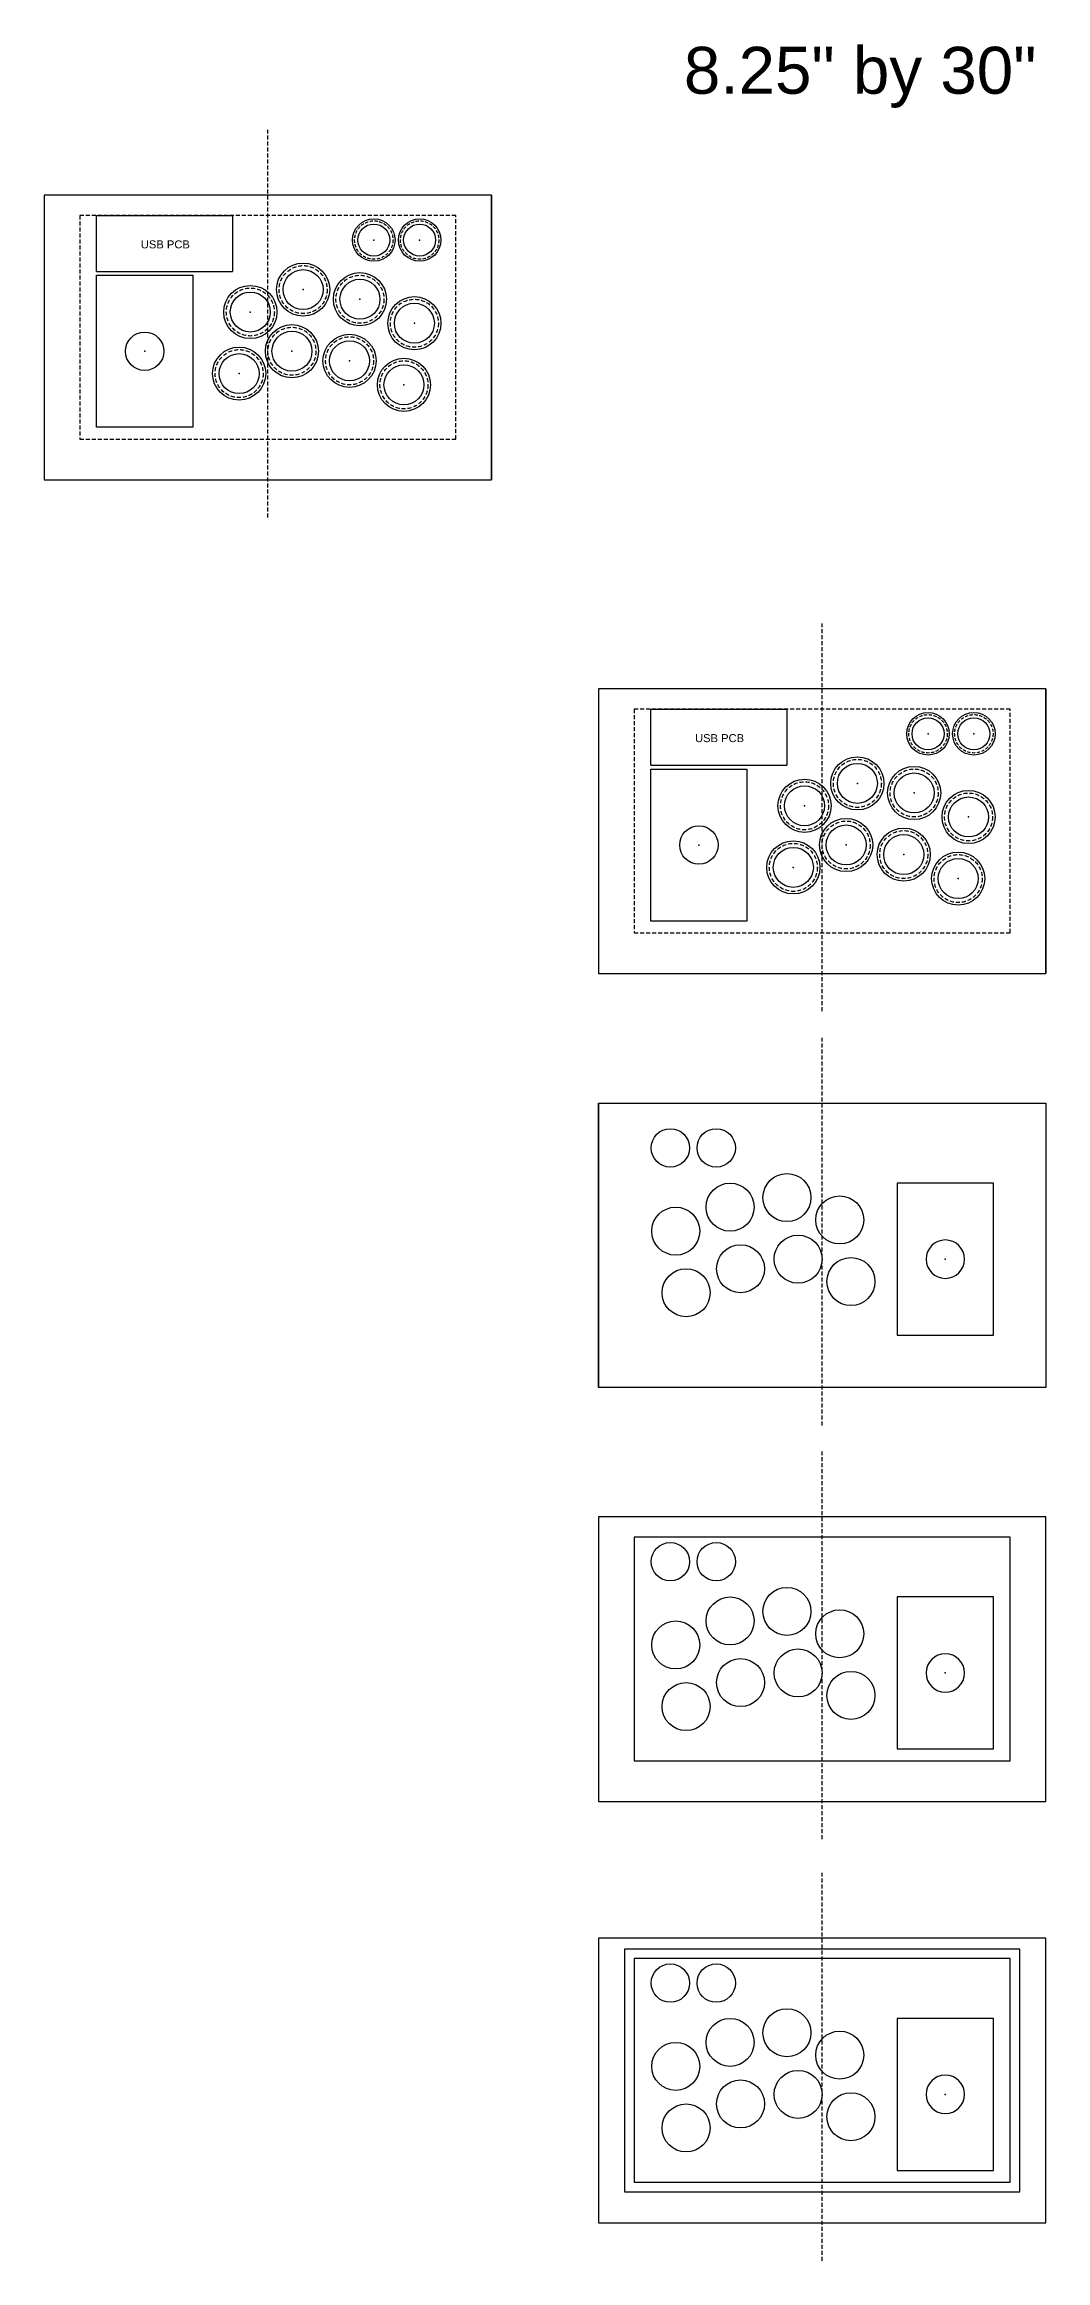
# Model space of a CAD drawing. Header units: inches. Extents: x -421 to 1101, y -1155 to 263.
# Drawn here: x 475 to 1101, y -1155 to 230 of the extents above; entities that cross this region are included whole.
import ezdxf

# ---------------------------------------------------------------- set-up
doc = ezdxf.new("R2010")
doc.units = ezdxf.units.IN
doc.header["$LTSCALE"] = 5
doc.header["$MEASUREMENT"] = 0
doc.linetypes.add('DASH2', pattern=[0.75, 0.5, -0.25])
doc.layers.add('Datum', color=4, linetype='DASH2', transparency=0.5)
doc.layers.add('Distant', color=1, linetype='Continuous', transparency=0.5)
doc.layers.add('Elements', color=1, linetype='Continuous')
doc.styles.get("Standard").update_dxf_attribs({"font": 'arial.ttf'})

# ---------------------------------------------------------------- blocks, each defined once
blk = doc.blocks.new('button-top')
at = {"layer": 'Datum'}
blk.add_circle((0, 0), 15, dxfattribs=at)
at = {"layer": 'Elements'}
for radius in [16.6, 12.5]:
    blk.add_circle((0, 0), radius, dxfattribs=at)
blk.add_point((0, 0), dxfattribs=at)
blk = doc.blocks.new('astro-city-1-buttons')
at = {"color": 1}
for p in [(-246.2, 23.3), (-210.7, 17.3), (-279.2, 9.3), (-176.7, 2.3), (-253.2, -15.2), (-286.2, -29.2), (-217.2, -21.2), (-183.2, -36.2)]:
    blk.add_blockref('button-top', p, dxfattribs=at)
blk = doc.blocks.new('24-mm arcade button top')
at = {"color": 1, "xscale": 0.8, "yscale": 0.8, "zscale": 0.8}
blk.add_blockref('button-top', (-129.5, 94), dxfattribs=at)
blk = doc.blocks.new('usb pcb')
at = {"color": 1}
for p, q in [((-142.9, 221.7), (-142.9, 256.7)), ((-142.9, 256.7), (-57.9, 256.7)), ((-57.9, 256.7), (-57.9, 221.7)), ((-142.9, 221.7), (-57.9, 221.7))]:
    blk.add_line(p, q, dxfattribs=at)
blk.add_text('USB PCB', height=5).set_placement((-115.3, 236.2))
blk = doc.blocks.new('joystick plate pocket')
at = {"color": 1}
blk.add_lwpolyline([(555, -0.2), (555, 94.8), (615, 94.8), (615, -0.2)], close=True, dxfattribs=at)
blk.add_circle((585, 47.3), 12, dxfattribs=at)
blk.add_point((585, 47.3), dxfattribs=at)

msp = doc.modelspace()

# ---------------------------------------------------------------- linework, layer by layer
at = {"color": 1}
for p, q in [((754.4803, 135.55504), (754.4803, -42.24496)), ((1100.78976, -173.0241), (1100.78976, -350.8241)), ((821.38976, -431.8542), (821.38976, -609.6542))]:
    msp.add_line(p, q, dxfattribs=at)
for points in [[(475.0803, 135.55504), (475.0803, -42.24496), (754.4803, -42.24496), (754.4803, 135.55504)], [(821.38976, -173.0241), (821.38976, -350.8241), (1100.78976, -350.8241), (1100.78976, -173.0241)], [(1100.78976, -431.8542), (1100.78976, -609.6542), (821.38976, -609.6542), (821.38976, -431.8542)], [(821.38976, -690.48055), (821.38976, -868.28055), (1100.78976, -868.28055), (1100.78976, -690.48055)], [(843.60976, -709.53055), (843.60976, -842.88055), (849.95976, -842.88055), (1078.56976, -842.88055), (1078.56976, -836.53055), (1078.56976, -703.18055), (1072.21976, -703.18055), (843.60976, -703.18055)], [(821.38976, -960.16733), (821.38976, -1131.61733), (827.73976, -1131.61733), (1100.78976, -1131.61733), (1100.78976, -1125.26733), (1100.78976, -953.81733), (1094.43976, -953.81733), (821.38976, -953.81733)], [(837.60976, -966.86733), (837.60976, -1112.21733), (843.95976, -1112.21733), (1084.56976, -1112.21733), (1084.56976, -1105.86733), (1084.56976, -960.51733), (1078.21976, -960.51733), (837.60976, -960.51733)], [(1078.56976, -1099.86733), (1078.56976, -966.51733), (1072.21976, -966.51733), (843.60976, -966.51733), (843.60976, -972.86733), (843.60976, -1106.21733), (849.95976, -1106.21733), (1078.56976, -1106.21733)]]:
    msp.add_lwpolyline(points, close=True, dxfattribs=at)
at = {"layer": 'Datum'}
for p, q in [((614.7803, -65.90623), (614.7803, 176.45296)), ((961.08976, -374.48537), (961.08976, -132.12618)), ((961.08976, -633.31547), (961.08976, -390.95628)), ((961.08976, -891.94182), (961.08976, -649.58263)), ((961.08976, -1155.2786), (961.08976, -912.91941))]:
    msp.add_line(p, q, dxfattribs=at)
for points in [[(497.3003, 122.85504), (497.3003, -16.84496), (732.2603, -16.84496), (732.2603, 122.85504)], [(843.60976, -185.7241), (843.60976, -325.4241), (1078.56976, -325.4241), (1078.56976, -185.7241)]]:
    msp.add_lwpolyline(points, close=True, dxfattribs=at)
at = {"layer": 'Distant'}
for centre, radius in [((866.29074, -718.45765), 12), ((894.93125, -718.45765), 12), ((903.61074, -755.4954), 15), ((939.11074, -749.4954), 15), ((869.61074, -770.4954), 15), ((972.11074, -763.4954), 15), ((946.11074, -787.9954), 15), ((910.11074, -793.9954), 15), ((979.11074, -801.9954), 15), ((876.11074, -808.9954), 15), ((866.29074, -981.79443), 12), ((894.93125, -981.79443), 12), ((903.61074, -1018.83217), 15), ((939.11074, -1012.83217), 15), ((869.61074, -1033.83217), 15), ((972.11074, -1026.83217), 15), ((946.11074, -1051.33217), 15), ((910.11074, -1057.33217), 15), ((979.11074, -1065.33217), 15), ((876.11074, -1072.33217), 15)]:
    msp.add_circle(centre, radius, dxfattribs=at)
at = {"layer": 'Elements'}
for centre, radius in [((866.29074, -459.8313), 12), ((894.93125, -459.8313), 12), ((903.61074, -496.86904), 15), ((939.11074, -490.86904), 15), ((869.61074, -511.86904), 15), ((972.11074, -504.86904), 15), ((910.11074, -535.36904), 15), ((946.11074, -529.36904), 15), ((876.11074, -550.36904), 15), ((979.11074, -543.36904), 15)]:
    msp.add_circle(centre, radius, dxfattribs=at)

# ---------------------------------------------------------------- block references
at = {"color": 1}
for name, p in [('usb pcb', (650.66003, -133.86365)), ('24-mm arcade button top', (810.46829, 13.54193)), ('24-mm arcade button top', (839.1088, 13.54193)), ('joystick plate pocket', (-47.22052, -9.25833)), ('astro-city-1-buttons', (883.00202, 53.25707)), ('usb pcb', (996.96949, -442.44279)), ('24-mm arcade button top', (1156.77775, -295.03721)), ('24-mm arcade button top', (1185.41827, -295.03721)), ('astro-city-1-buttons', (1229.31148, -255.32207)), ('joystick plate pocket', (299.08894, -317.83747))]:
    msp.add_blockref(name, p, dxfattribs=at)
at = {"color": 1, "xscale": -1}
msp.add_blockref('joystick plate pocket', (1623.09059, -576.66757), dxfattribs=at)
at = {"layer": 'Distant', "color": 1, "xscale": -1}
for p in [(1623.09059, -835.29392), (1623.09059, -1098.6307)]:
    msp.add_blockref('joystick plate pocket', p, dxfattribs=at)

# ---------------------------------------------------------------- texts
msp.add_text('8.25" by 30"', height=29.3156763).set_placement((874.72541, 198.98196))

doc.saveas('drawing.dxf')
